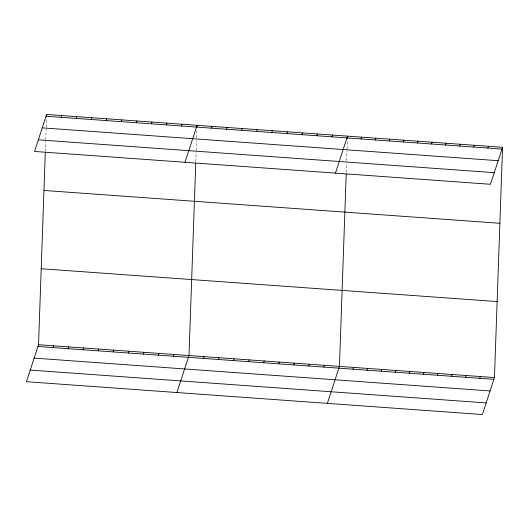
<?xml version="1.0" encoding="UTF-8"?>
<svg xmlns="http://www.w3.org/2000/svg" width="529" height="529" viewBox="0 0 529 529"><rect width="100%" height="100%" fill="white"/><g stroke="black" fill="none" stroke-linecap="round" stroke-linejoin="round"><path stroke-width="0.4" stroke-dasharray="2.65 1.98" d="M45.322 151.664L45.686 141.375M45.739 139.788L46.129 128.712M46.188 127.125L46.492 118.423M195.803 161.709L196.14 152.213M196.193 150.626L196.557 140.337M196.636 137.963L196.92 130.048M346.257 172.547L346.594 163.044M346.674 160.671L347.037 150.381M347.09 148.801L347.401 140.092"/><path stroke-width="0.79" d="M502.55 147.3L490.462 184.284L34.544 151.446L46.631 114.462L502.55 147.3L494.456 377.554L482.369 414.538L26.45 381.7L38.538 344.716L45.296 152.458M46.545 116.836L46.631 114.462M195.75 163.289L188.992 355.554L176.904 392.538M197.026 126.881L197.086 125.3L184.998 162.284M346.204 174.127L339.446 366.392L327.358 403.369M347.454 138.512L347.54 136.138L335.452 173.115M61.093 117.326L61.675 115.547M76.143 118.41L76.725 116.631M91.186 119.494L91.768 117.716M106.23 120.579L106.812 118.8M121.273 121.663L121.855 119.878M52.999 347.579L53.581 345.801M136.323 122.748L136.905 120.962M68.049 348.664L68.631 346.885M151.367 123.826L151.949 122.047M83.093 349.748L83.675 347.97M166.41 124.91L166.992 123.131M98.136 350.833L98.718 349.054M181.46 125.995L182.042 124.216M113.18 351.917L113.761 350.132M128.23 353.002L128.811 351.216M211.547 128.163L212.129 126.385M143.273 354.08L143.855 352.301M226.591 129.248L227.172 127.469M158.316 355.164L158.898 353.385M241.641 130.332L242.222 128.554M173.367 356.248L173.948 354.47M256.684 131.417L257.266 129.631M271.727 132.495L272.309 130.716M203.453 358.417L204.035 356.639M286.778 133.579L287.359 131.8M218.497 359.502L219.079 357.723M301.821 134.664L302.403 132.885M233.547 360.586L234.129 358.807M316.864 135.748L317.446 133.969M248.59 361.671L249.172 359.885M331.908 136.832L332.49 135.054M263.634 362.755L264.216 360.97M278.684 363.833L279.266 362.054M361.049 138.929L361.631 137.15M293.727 364.917L294.309 363.139M375.14 139.947L375.722 138.168M308.771 366.002L309.353 364.223M389.232 140.959L389.813 139.18M323.814 367.086L324.396 365.308M403.323 141.977L403.905 140.198M417.414 142.989L417.996 141.21M352.955 369.182L353.537 367.404M431.505 144.007L432.087 142.228M367.047 370.201L367.629 368.422M445.603 145.019L446.185 143.24M381.138 371.213L381.72 369.434M459.694 146.037L460.276 144.258M395.229 372.231L395.811 370.452M473.786 147.049L474.368 145.27M409.32 373.243L409.902 371.464M487.877 148.067L488.459 146.288M423.412 374.261L423.994 372.482M437.509 375.273L438.091 373.494M451.601 376.291L452.183 374.512M465.692 377.303L466.274 375.524M479.783 378.321L480.365 376.542M46.049 116.241L501.968 149.079M42.254 127.859L498.173 160.697M38.339 139.828L494.258 172.666M43.96 190.447L499.879 223.284M41.209 268.732L497.128 301.57M38.538 344.716L494.456 377.554M37.956 346.495L493.874 379.333M34.16 358.113L490.079 390.951M30.246 370.082L486.164 402.919"/></g></svg>
